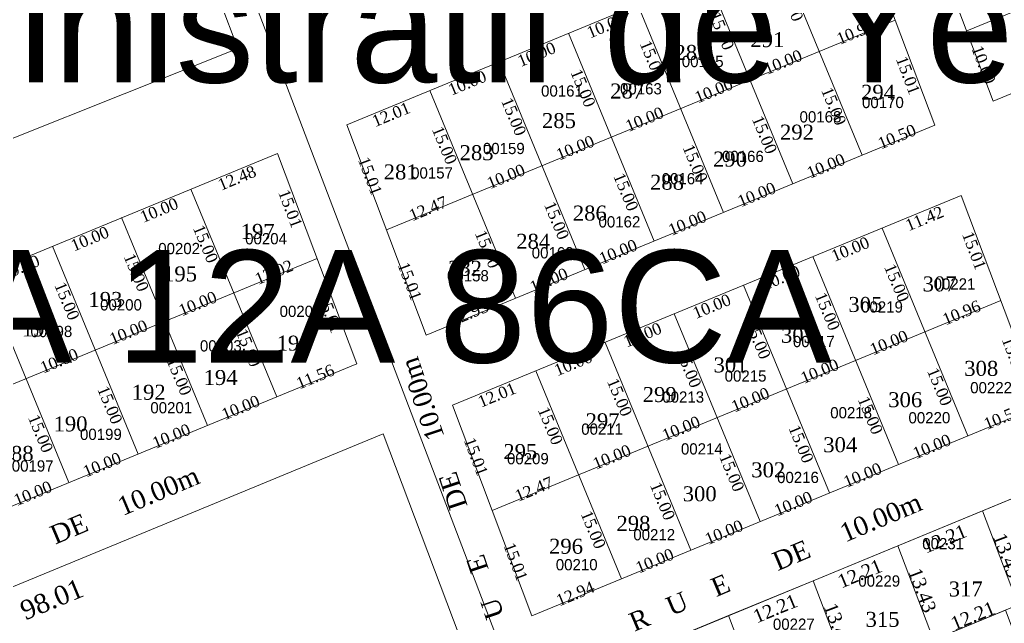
# Model space of a CAD drawing. Header units: metres. Extents: x 245225 to 248406, y 1633796 to 1637634.
# Drawn here: x 245819.6 to 245951, y 1637011.8 to 1637092.3 of the extents above; entities that cross this region are included whole.
import ezdxf
from ezdxf.enums import TextEntityAlignment as Align

# ---------------------------------------------------------------- set-up
doc = ezdxf.new("R2010")
doc.units = ezdxf.units.M
doc.header["$MEASUREMENT"] = 0
doc.layers.add('historique_numero_parcelle', color=7, linetype='Continuous')
doc.layers.add('limites_sections', color=7, linetype='Continuous')
doc.layers.add('LIMITES_PARCELLES', color=7, linetype='Continuous', lineweight=0, true_color=0xffffff)
doc.styles.get("Standard").update_dxf_attribs({"font": 'txt.shx'})
doc.styles.add('Style-FANCY', font='FANCY.shx')

msp = doc.modelspace()

# ---------------------------------------------------------------- linework, layer by layer
at = {"layer": 'limites_parcelles', "color": 7, "lineweight": 0}
for p, q in [((246055.84109, 1637125.359823), (245949.502168, 1637081.459627)), ((245949.502168, 1637081.459627), (245938.906472, 1637109.541313)), ((245931.107001, 1637106.321435), (245863.233772, 1637078.30114)), ((245931.997231, 1637074.233015), (245920.549417, 1637101.962918)), ((245922.75393, 1637070.417077), (245911.306116, 1637098.14698)), ((245945.970269, 1637090.820189), (245959.841766, 1637096.546798)), ((245913.510628, 1637066.601139), (245902.062815, 1637094.331042)), ((245936.404849, 1637092.280593), (245868.530353, 1637064.259774)), ((245904.267327, 1637062.785201), (245892.819513, 1637090.515104)), ((245895.024026, 1637058.969263), (245883.576212, 1637086.699166)), ((245885.780725, 1637055.153325), (245874.332911, 1637082.883228)), ((245873.826933, 1637050.218407), (245941.702697, 1637078.23975)), ((245941.702697, 1637078.23975), (245931.997231, 1637074.233015)), ((245853.986082, 1637074.48339), (245763.38647, 1637037.080898)), ((245842.44866, 1637069.720364), (245853.896474, 1637041.99046)), ((245945.234596, 1637068.879188), (245877.357987, 1637040.857497)), ((245833.205359, 1637065.904426), (245844.653173, 1637038.174522)), ((245946.124826, 1637036.790767), (245934.677012, 1637064.520671)), ((245823.962058, 1637062.088488), (245835.409872, 1637034.358584)), ((245859.282662, 1637060.442024), (245783.469459, 1637029.143846)), ((245936.881525, 1637032.974829), (245925.433711, 1637060.704733)), ((245814.718757, 1637058.27255), (245826.166571, 1637030.542646)), ((245927.638223, 1637029.158891), (245916.190409, 1637056.888795)), ((245950.532444, 1637054.838345), (245882.654567, 1637026.81613)), ((245918.394922, 1637025.342953), (245906.947108, 1637053.072857)), ((245909.151621, 1637021.527015), (245897.703807, 1637049.256919)), ((245773.982166, 1637008.999212), (245864.579243, 1637046.400657)), ((245899.90832, 1637017.711077), (245888.460506, 1637045.440981)), ((245887.951148, 1637012.774764), (245955.830292, 1637040.797502)), ((245891.482201, 1637003.413853), (245959.362191, 1637031.43694))]:
    msp.add_line(p, q, dxfattribs=at)
at = {"layer": 'limites_parcelles', "color": 7, "linetype": 'Continuous', "lineweight": 0}
msp.add_line((245868.110296, 1637037.039747), (245777.514065, 1636999.63865), dxfattribs=at)
at = {"layer": 'limites_parcelles', "color": 7, "linetype": 'Continuous', "lineweight": 0, "flags": 128}
msp.add_lwpolyline([(245848.711257, 1637088.467082), (245834.587043, 1637125.910725), (245743.563928, 1637089.616416), (245757.684857, 1637052.191834), (245848.711257, 1637088.467082), (245848.711257, 1637088.467082)], close=True, dxfattribs=at)
at = {"layer": 'limites_parcelles', "color": 7, "lineweight": 0, "flags": 128}
for points in [[(245931.107001, 1637106.321435), (245941.702697, 1637078.23975)], [(245863.233772, 1637078.30114), (245873.826933, 1637050.218407)], [(245853.986082, 1637074.48339), (245864.579243, 1637046.400657)], [(245945.234596, 1637068.879188), (245955.830292, 1637040.797502)], [(245877.357987, 1637040.857497), (245887.951148, 1637012.774764)]]:
    msp.add_lwpolyline(points, dxfattribs=at)
at = {"layer": 'limites_parcelles', "color": 7, "linetype": 'Continuous', "lineweight": 0, "flags": 128}
msp.add_lwpolyline([(245868.110296, 1637037.039747), (245892.693774, 1636971.868337)], dxfattribs=at)
at = {"layer": 'limites_parcelles', "color": 7, "linetype": 'Continuous', "lineweight": 0}
msp.add_3dface([(245834.587043, 1637125.910725), (245816.931775, 1637172.715279), (245725.912766, 1637136.397144), (245743.563928, 1637089.616416)], dxfattribs=at)
at = {"layer": 'limites_parcelles', "color": 7, "lineweight": 0}
for points in [[(245964.104286, 1637018.869005), (245959.362191, 1637031.43694), (245948.072148, 1637026.77604), (245952.814243, 1637014.208105)], [(245948.072148, 1637026.77604), (245936.781737, 1637022.114988), (245941.523832, 1637009.547053), (245952.814243, 1637014.208105)], [(245936.781737, 1637022.114988), (245925.491131, 1637017.453855), (245930.233226, 1637004.88592), (245941.523832, 1637009.547053)], [(245925.491131, 1637017.453855), (245914.200802, 1637012.792837), (245918.942897, 1637000.224902), (245930.233226, 1637004.88592)], [(245914.200802, 1637012.792837), (245902.91027, 1637008.131735), (245907.652364, 1636995.5638), (245918.942897, 1637000.224902)], [(245951.131878, 1637013.51357), (245938.992115, 1637008.501877), (245943.53925, 1636996.450642), (245955.405371, 1637002.187565)]]:
    msp.add_3dface(points, dxfattribs=at)
at = {"layer": 'limites_sections', "lineweight": 13, "flags": 128}
msp.add_lwpolyline([(246030.023, 1636685.769), (245957.845, 1636823.563), (245896.711, 1636918.316), (245873.298, 1636959.841), (245897.722, 1636971.857), (245806.576, 1637211.153), (245953.867, 1637267.134), (246051.979, 1637305.254), (246249.188409, 1637387.839947), (246328.763496, 1637172.004743), (246354.383, 1637183.669), (246454.308, 1636960.02), (246454.308, 1636960.02), (246507.829, 1636952.358), (246491.152, 1636841.051), (246406.082, 1636907.201), (246329.51, 1636911.002), (246256.395, 1636887.255), (246213.901, 1636838.511), (246204.527, 1636787.268), (246222.025, 1636721.652), (246223.275, 1636626.665)], dxfattribs=at)
msp.add_lwpolyline([(245897.722, 1636971.857), (245799.571, 1636923.569), (245677.175, 1636862.609), (245560.123, 1636802.218), (245496.981, 1636773.187), (245385.738, 1637053.755), (245806.576, 1637211.153), (245897.722, 1636971.857)], close=True, dxfattribs=at)

# ---------------------------------------------------------------- texts
at = {"layer": 'historique_numero_parcelle', "color": 92, "linetype": 'Continuous', "lineweight": 0, "style": 'Style-FANCY'}
for s, p in [('00165', (245910.738065, 1637086.752168)), ('00161', (245891.96093, 1637082.816793)), ('00163', (245902.499118, 1637083.104748)), ('00170', (245934.784294, 1637081.281037)), ('00168', (245926.449545, 1637079.361342)), ('00159', (245884.200992, 1637075.138013)), ('00166', (245916.102961, 1637074.082181)), ('00157', (245874.620821, 1637071.874531)), ('00164', (245908.055617, 1637071.106653)), ('00162', (245899.625067, 1637065.347568)), ('00204', (245852.472338, 1637063.095666)), ('00202', (245840.875907, 1637061.782747)), ('00160', (245890.715508, 1637061.220224)), ('00158', (245879.410906, 1637058.148711)), ('00221', (245944.338123, 1637057.056198)), ('00200', (245833.120393, 1637054.265069)), ('00219', (245934.66215, 1637053.984686)), ('00205', (245857.07082, 1637053.401206)), ('00198', (245823.827627, 1637050.713633)), ('00203', (245846.43683, 1637048.793938)), ('00217', (245925.560988, 1637049.377418)), ('00215', (245916.459825, 1637044.770149)), ('00222', (245949.220035, 1637043.218578)), ('00213', (245908.137645, 1637041.964564)), ('00201', (245839.826512, 1637040.539249)), ('00218', (245930.542677, 1637039.874927)), ('00220', (245940.985063, 1637039.203034)), ('00199', (245830.437945, 1637036.987813)), ('00211', (245897.318965, 1637037.687646)), ('00214', (245910.622345, 1637035.046306)), ('00197', (245821.336783, 1637032.764484)), ('00209', (245887.410331, 1637033.738559)), ('00216', (245923.45335, 1637031.236299)), ('00212', (245904.271432, 1637023.591599)), ('00231', (245942.820011, 1637022.39617)), ('00210', (245893.924847, 1637019.587664)), ('00229', (245934.293659, 1637017.404962)), ('00227', (245922.893256, 1637011.645877))]:
    msp.add_text(s, height=1.499994, rotation=0.1323, dxfattribs=at).set_placement(p, align=Align.MIDDLE_CENTER)
at = {"layer": 'limites_parcelles', "color": 7, "linetype": 'Continuous', "lineweight": 40, "char_height": 15, "attachment_point": 1, "line_spacing_factor": 0.6}
for s, insert in [('\\fArial|b0|i0|c00|p39;Lotissement administratif de Yeumbeul Nord', (245659.906946, 1637098.945487)), ('\\fArial|b0|i0|c00|p39;20HA 12A 86CA', (245774.210361, 1637061.568839))]:
    msp.add_mtext(s, dxfattribs=dict(at, insert=insert))
at = {"layer": 'limites_parcelles', "color": 7, "lineweight": 0, "line_spacing_factor": 0.6}
for s, insert, char_height, attachment_point, rotation in [('\\fSylfaen|b0|i0|c00|p23;15.00', (245923.226504, 1637094.954124), 1.55, 2, 292.43245452), ('\\fSylfaen|b0|i0|c00|p23;10.00', (245897.517483, 1637092.238207), 1.55, 2, 22.43245452), ('\\fSylfaen|b0|i0|c00|p23;15.00', (245913.983203, 1637091.138186), 1.55, 2, 292.43245452), ('\\fSylfaen|b0|i0|c00|p23;10.96', (245931.448143, 1637089.928501), 1.55, 8, 22.43245452), ('\\fSylfaen|b0|i0|c00|p23;10.00', (245888.274181, 1637088.422269), 1.55, 2, 22.43245452), ('\\fSylfaen|b0|i0|c00|p23;15.00', (245904.739902, 1637087.322248), 1.55, 2, 292.43245452), ('\\fSylfaen|b0|i0|c00|p23;10.00', (245947.472213, 1637086.038913), 1.55, 8, 290.67231997), ('\\fSylfaen|b0|i0|c00|p23;10.00', (245921.76073, 1637085.929219), 1.55, 8, 22.43245452), ('\\fSylfaen|b0|i0|c00|p23;15.01', (245938.86665, 1637085.189566), 1.55, 2, 290.67231997), ('\\fSylfaen|b0|i0|c00|p23;10.00', (245879.03088, 1637084.606331), 1.55, 2, 22.43245452), ('\\fSylfaen|b0|i0|c00|p23;15.00', (245895.496601, 1637083.50631), 1.55, 2, 292.43245452), ('\\fSylfaen|b0|i0|c00|p23;10.00', (245912.517429, 1637082.113281), 1.55, 8, 22.43245452), ('\\fSylfaen|b0|i0|c00|p23;15.00', (245928.950411, 1637081.089172), 1.55, 2, 292.43245452), ('\\fSylfaen|b0|i0|c00|p23;12.01', (245868.85966, 1637080.407318), 1.55, 2, 22.43245452), ('\\fSylfaen|b0|i0|c00|p23;15.00', (245886.2533, 1637079.690372), 1.55, 2, 292.43245452), ('\\fSylfaen|b0|i0|c00|p23;10.00', (245903.274128, 1637078.297343), 1.55, 8, 22.43245452), ('\\fSylfaen|b0|i0|c00|p23;15.00', (245919.70711, 1637077.273234), 1.55, 2, 292.43245452), ('\\fSylfaen|b0|i0|c00|p23;10.50', (245936.959021, 1637075.975603), 1.55, 8, 22.43245452), ('\\fSylfaen|b0|i0|c00|p23;15.00', (245877.009998, 1637075.874434), 1.55, 2, 292.43245452), ('\\fSylfaen|b0|i0|c00|p23;10.00', (245894.030826, 1637074.481405), 1.55, 8, 22.43245452), ('\\fSylfaen|b0|i0|c00|p23;15.00', (245910.463809, 1637073.457296), 1.55, 2, 292.43245452), ('\\fSylfaen|b0|i0|c00|p23;10.00', (245927.484637, 1637072.064267), 1.55, 8, 22.43245452), ('\\fSylfaen|b0|i0|c00|p23;15.01', (245865.618048, 1637071.179486), 1.55, 8, 290.66711614), ('\\fSylfaen|b0|i0|c00|p23;10.00', (245884.787525, 1637070.665467), 1.55, 8, 22.43245452), ('\\fSylfaen|b0|i0|c00|p23;12.48', (245848.29369, 1637071.917011), 1.55, 2, 22.43245452), ('\\fSylfaen|b0|i0|c00|p23;15.00', (245901.220508, 1637069.641358), 1.55, 2, 292.43245452), ('\\fSylfaen|b0|i0|c00|p23;10.00', (245918.241336, 1637068.248329), 1.55, 8, 22.43245452), ('\\fSylfaen|b0|i0|c00|p23;15.01', (245856.447243, 1637067.392119), 1.55, 2, 290.66711614), ('\\fSylfaen|b0|i0|c00|p23;10.00', (245837.903328, 1637067.627529), 1.55, 2, 22.43245452), ('\\fSylfaen|b0|i0|c00|p23;12.47', (245874.402642, 1637066.378246), 1.55, 8, 22.43245452), ('\\fSylfaen|b0|i0|c00|p23;15.00', (245891.977207, 1637065.82542), 1.55, 2, 292.43245452), ('\\fSylfaen|b0|i0|c00|p23;10.00', (245908.998034, 1637064.432391), 1.55, 8, 22.43245452), ('\\fSylfaen|b0|i0|c00|p23;11.42', (245940.032123, 1637066.515063), 1.55, 2, 22.43245452), ('\\fSylfaen|b0|i0|c00|p23;10.00', (245828.660027, 1637063.811591), 1.55, 2, 22.43245452), ('\\fSylfaen|b0|i0|c00|p23;15.00', (245845.125748, 1637062.711569), 1.55, 2, 292.43245452), ('\\fSylfaen|b0|i0|c00|p23;15.00', (245882.733905, 1637062.009482), 1.55, 2, 292.43245452), ('\\fSylfaen|b0|i0|c00|p23;15.01', (245947.696397, 1637061.788162), 1.55, 2, 290.67231997), ('\\fSylfaen|b0|i0|c00|p23;10.00', (245899.754733, 1637060.616453), 1.55, 8, 22.43245452), ('\\fSylfaen|b0|i0|c00|p23;10.00', (245930.13168, 1637062.427836), 1.55, 2, 22.43245452), ('\\fSylfaen|b0|i0|c00|p23;10.00', (245819.416726, 1637059.995653), 1.55, 2, 22.43245452), ('\\fSylfaen|b0|i0|c00|p23;15.00', (245835.882446, 1637058.895631), 1.55, 2, 292.43245452), ('\\fSylfaen|b0|i0|c00|p23;12.02', (245853.836671, 1637057.887939), 1.55, 8, 22.43245452), ('\\fSylfaen|b0|i0|c00|p23;15.01', (245870.914628, 1637057.138119), 1.55, 8, 290.66711614), ('\\fSylfaen|b0|i0|c00|p23;10.00', (245890.511432, 1637056.800515), 1.55, 8, 22.43245452), ('\\fSylfaen|b0|i0|c00|p23;10.00', (245920.888379, 1637058.611898), 1.55, 2, 22.43245452), ('\\fSylfaen|b0|i0|c00|p23;15.00', (245937.354099, 1637057.511876), 1.55, 2, 292.43245452), ('\\fSylfaen|b0|i0|c00|p23;15.00', (245826.639145, 1637055.079693), 1.55, 2, 292.43245452), ('\\fSylfaen|b0|i0|c00|p23;10.00', (245843.659973, 1637053.686664), 1.55, 8, 22.43245452), ('\\fSylfaen|b0|i0|c00|p23;15.00', (245928.110798, 1637053.695938), 1.55, 2, 292.43245452), ('\\fSylfaen|b0|i0|c00|p23;15.01', (245861.743823, 1637053.350753), 1.55, 2, 290.66711614), ('\\fSylfaen|b0|i0|c00|p23;12.93', (245879.912886, 1637052.425087), 1.55, 8, 22.43245452), ('\\fSylfaen|b0|i0|c00|p23;10.00', (245911.645078, 1637054.79596), 1.55, 2, 22.43245452), ('\\fSylfaen|b0|i0|c00|p23;10.96', (245945.575738, 1637052.486253), 1.55, 8, 22.43245452), ('\\fSylfaen|b0|i0|c00|p23;10.00', (245834.416672, 1637049.870726), 1.55, 8, 22.43245452), ('\\fSylfaen|b0|i0|c00|p23;10.00', (245902.401776, 1637050.980022), 1.55, 2, 22.43245452), ('\\fSylfaen|b0|i0|c00|p23;15.00', (245918.867497, 1637049.88), 1.55, 2, 292.43245452), ('\\fSylfaen|b0|i0|c00|p23;15.00', (245850.849655, 1637048.846617), 1.55, 2, 292.43245452), ('\\fSylfaen|b0|i0|c00|p23;10.00', (245935.888325, 1637048.486971), 1.55, 8, 22.43245452), ('\\fSylfaen|b0|i0|c00|p23;15.01', (245952.994245, 1637047.747319), 1.55, 2, 290.67231997), ('\\fSylfaen|b0|i0|c00|p23;10.00', (245825.173371, 1637046.054788), 1.55, 8, 22.43245452), ('\\fSylfaen|b0|i0|c00|p23;10.00', (245893.158475, 1637047.164084), 1.55, 2, 22.43245452), ('\\fSylfaen|b0|i0|c00|p23;15.00', (245909.624196, 1637046.064062), 1.55, 2, 292.43245452), ('\\fSylfaen|b0|i0|c00|p23;15.00', (245841.606353, 1637045.030679), 1.55, 2, 292.43245452), ('\\fSylfaen|b0|i0|c00|p23;R   U    E       DE     10.00m', (245886.020883, 1637007.755011), 2.5, 7, 108.45502415), ('\\fSylfaen|b0|i0|c00|p23;10.00', (245926.645024, 1637044.671033), 1.55, 8, 22.43245452), ('\\fSylfaen|b0|i0|c00|p23;11.56', (245859.346915, 1637043.93478), 1.55, 8, 22.43245452), ('\\fSylfaen|b0|i0|c00|p23;15.00', (245943.078006, 1637043.646924), 1.55, 2, 292.43245452), ('\\fSylfaen|b0|i0|c00|p23;15.00', (245900.380894, 1637042.248124), 1.55, 2, 292.43245452), ('\\fSylfaen|b0|i0|c00|p23;15.00', (245832.363052, 1637041.214741), 1.55, 2, 292.43245452), ('\\fSylfaen|b0|i0|c00|p23;12.01', (245882.985565, 1637042.964373), 1.55, 2, 22.43245452), ('\\fSylfaen|b0|i0|c00|p23;10.00', (245917.401722, 1637040.855095), 1.55, 8, 22.43245452), ('\\fSylfaen|b0|i0|c00|p23;10.00', (245849.38388, 1637039.821712), 1.55, 8, 22.43245452), ('\\fSylfaen|b0|i0|c00|p23;15.00', (245933.834705, 1637039.830986), 1.55, 2, 292.43245452), ('\\fSylfaen|b0|i0|c00|p23;15.00', (245891.137593, 1637038.432186), 1.55, 2, 292.43245452), ('\\fSylfaen|b0|i0|c00|p23;10.50', (245951.086616, 1637038.533356), 1.55, 8, 22.43245452), ('\\fSylfaen|b0|i0|c00|p23;15.00', (245823.119751, 1637037.398803), 1.55, 2, 292.43245452), ('\\fSylfaen|b0|i0|c00|p23;10.00', (245908.158421, 1637037.039157), 1.55, 8, 22.43245452), ('\\fSylfaen|b0|i0|c00|p23;10.00', (245840.140579, 1637036.005774), 1.55, 8, 22.43245452), ('\\fSylfaen|b0|i0|c00|p23;15.00', (245924.591404, 1637036.015048), 1.55, 2, 292.43245452), ('\\fSylfaen|b0|i0|c00|p23;15.01', (245879.742262, 1637033.735842), 1.55, 8, 290.66711614), ('\\fSylfaen|b0|i0|c00|p23;10.00', (245941.612232, 1637034.622019), 1.55, 8, 22.43245452), ('\\fSylfaen|b0|i0|c00|p23;10.00', (245898.91512, 1637033.223219), 1.55, 8, 22.43245452), ('\\fSylfaen|b0|i0|c00|p23;10.00', (245830.897278, 1637032.189836), 1.55, 8, 22.43245452), ('\\fSylfaen|b0|i0|c00|p23;15.00', (245915.348103, 1637032.19911), 1.55, 2, 292.43245452), ('\\fSylfaen|b0|i0|c00|p23;10.00', (245932.368931, 1637030.806081), 1.55, 8, 22.43245452), ('\\fSylfaen|b0|i0|c00|p23;R   U    E       DE     10.00m', (245805.246188, 1637014.109036), 2.5, 7, 22.94571649), ('\\fSylfaen|b0|i0|c00|p23;12.47', (245888.528547, 1637028.935301), 1.55, 8, 22.43245452), ('\\fSylfaen|b0|i0|c00|p23;10.00', (245821.653977, 1637028.373898), 1.55, 8, 22.43245452), ('\\fSylfaen|b0|i0|c00|p23;15.00', (245906.104801, 1637028.383172), 1.55, 2, 292.43245452), ('\\fSylfaen|b0|i0|c00|p23;R   U    E       DE     10.00m', (245901.636383, 1637010.576788), 2.5, 7, 22.94571649), ('\\fSylfaen|b0|i0|c00|p23;10.00', (245923.125629, 1637026.990143), 1.55, 8, 22.43245452), ('\\fSylfaen|b0|i0|c00|p23;15.00', (245896.8615, 1637024.567234), 1.55, 2, 292.43245452), ('\\fSylfaen|b0|i0|c00|p23;10.00', (245913.882328, 1637023.174205), 1.55, 8, 22.43245452), ('\\fSylfaen|b0|i0|c00|p23;12.21', (245942.655898, 1637023.890916), 1.8, 2, 22.43245452), ('\\fSylfaen|b0|i0|c00|p23;13.43', (245950.480673, 1637020.504609), 1.8, 8, 290.67231997), ('\\fSylfaen|b0|i0|c00|p23;15.01', (245885.038843, 1637019.694476), 1.55, 8, 290.66711614), ('\\fSylfaen|b0|i0|c00|p23;10.00', (245904.639027, 1637019.358267), 1.55, 8, 22.43245452), ('\\fSylfaen|b0|i0|c00|p23;12.21', (245931.36539, 1637019.229823), 1.8, 2, 22.43245452), ('\\fSylfaen|b0|i0|c00|p23;13.43', (245939.190262, 1637015.843557), 1.8, 8, 290.67231997), ('\\fSylfaen|b0|i0|c00|p23;98.01', (245823.387199, 1637016.157453), 2.55, 2, 22.43245452), ('\\fSylfaen|b0|i0|c00|p23;12.94', (245894.03879, 1637014.982142), 1.55, 8, 22.43245452), ('\\fSylfaen|b0|i0|c00|p23;12.21', (245920.074923, 1637014.568748), 1.8, 2, 22.43245452), ('\\fSylfaen|b0|i0|c00|p23;13.43', (245927.899656, 1637011.182424), 1.8, 8, 290.67231997), ('\\fSylfaen|b0|i0|c00|p23;12.21', (245947.155355, 1637011.914654), 1.8, 8, 22.43245452)]:
    msp.add_mtext(s, dxfattribs=dict(at, insert=insert, char_height=char_height, attachment_point=attachment_point, rotation=rotation))
at = {"layer": 'limites_parcelles', "color": 7, "lineweight": 0, "char_height": 2, "attachment_point": 5, "line_spacing_factor": 0.6}
for s, insert in [('\\fSylfaen|b0|i0|c00|p23;291', (245919.370863, 1637089.65331)), ('\\fSylfaen|b0|i0|c00|p23;289', (245909.239035, 1637087.938138)), ('\\fSylfaen|b0|i0|c00|p23;287', (245900.655754, 1637082.792266)), ('\\fSylfaen|b0|i0|c00|p23;294', (245934.134385, 1637082.623209)), ('\\fSylfaen|b0|i0|c00|p23;285', (245891.556291, 1637078.848731)), ('\\fSylfaen|b0|i0|c00|p23;292', (245923.318963, 1637077.308279)), ('\\fSylfaen|b0|i0|c00|p23;283', (245880.566483, 1637074.562657)), ('\\fSylfaen|b0|i0|c00|p23;290', (245914.390398, 1637073.70852)), ('\\fSylfaen|b0|i0|c00|p23;281', (245870.438142, 1637071.991755)), ('\\fSylfaen|b0|i0|c00|p23;288', (245905.978016, 1637070.619123)), ('\\fSylfaen|b0|i0|c00|p23;286', (245895.675289, 1637066.50069)), ('\\fSylfaen|b0|i0|c00|p23;197', (245851.356823, 1637064.054342)), ('\\fSylfaen|b0|i0|c00|p23;284', (245888.120886, 1637062.73329)), ('\\fSylfaen|b0|i0|c00|p23;282', (245879.021423, 1637059.132295)), ('\\fSylfaen|b0|i0|c00|p23;195', (245840.998292, 1637058.382034)), ('\\fSylfaen|b0|i0|c00|p23;307', (245942.351455, 1637057.046321)), ('\\fSylfaen|b0|i0|c00|p23;193', (245831.037362, 1637054.975186)), ('\\fSylfaen|b0|i0|c00|p23;305', (245932.442841, 1637054.306003)), ('\\fSylfaen|b0|i0|c00|p23;191', (245822.154137, 1637051.034124)), ('\\fSylfaen|b0|i0|c00|p23;303', (245923.448009, 1637050.196764)), ('\\fSylfaen|b0|i0|c00|p23;196', (245856.145463, 1637049.147765)), ('\\fSylfaen|b0|i0|c00|p23;301', (245914.453177, 1637046.23839)), ('\\fSylfaen|b0|i0|c00|p23;308', (245947.905363, 1637045.774638)), ('\\fSylfaen|b0|i0|c00|p23;194', (245846.404259, 1637044.558022)), ('\\fSylfaen|b0|i0|c00|p23;192', (245836.816515, 1637042.586873)), ('\\fSylfaen|b0|i0|c00|p23;299', (245905.001454, 1637042.281432)), ('\\fSylfaen|b0|i0|c00|p23;306', (245937.76211, 1637041.594305)), ('\\fSylfaen|b0|i0|c00|p23;190', (245826.384743, 1637038.363866)), ('\\fSylfaen|b0|i0|c00|p23;297', (245897.380785, 1637038.780602)), ('\\fSylfaen|b0|i0|c00|p23;304', (245929.091141, 1637035.582562)), ('\\fSylfaen|b0|i0|c00|p23;188', (245819.193062, 1637034.419974)), ('\\fSylfaen|b0|i0|c00|p23;295', (245886.404928, 1637034.670126)), ('\\fSylfaen|b0|i0|c00|p23;302', (245919.485958, 1637032.233834)), ('\\fSylfaen|b0|i0|c00|p23;300', (245910.337667, 1637029.035973)), ('\\fSylfaen|b0|i0|c00|p23;298', (245901.496295, 1637025.080251)), ('\\fSylfaen|b0|i0|c00|p23;296', (245892.501463, 1637022.031482)), ('\\fSylfaen|b0|i0|c00|p23;317', (245945.8322, 1637016.333384)), ('\\fSylfaen|b0|i0|c00|p23;315', (245934.734273, 1637012.277318))]:
    msp.add_mtext(s, dxfattribs=dict(at, insert=insert))

doc.saveas('drawing.dxf')
